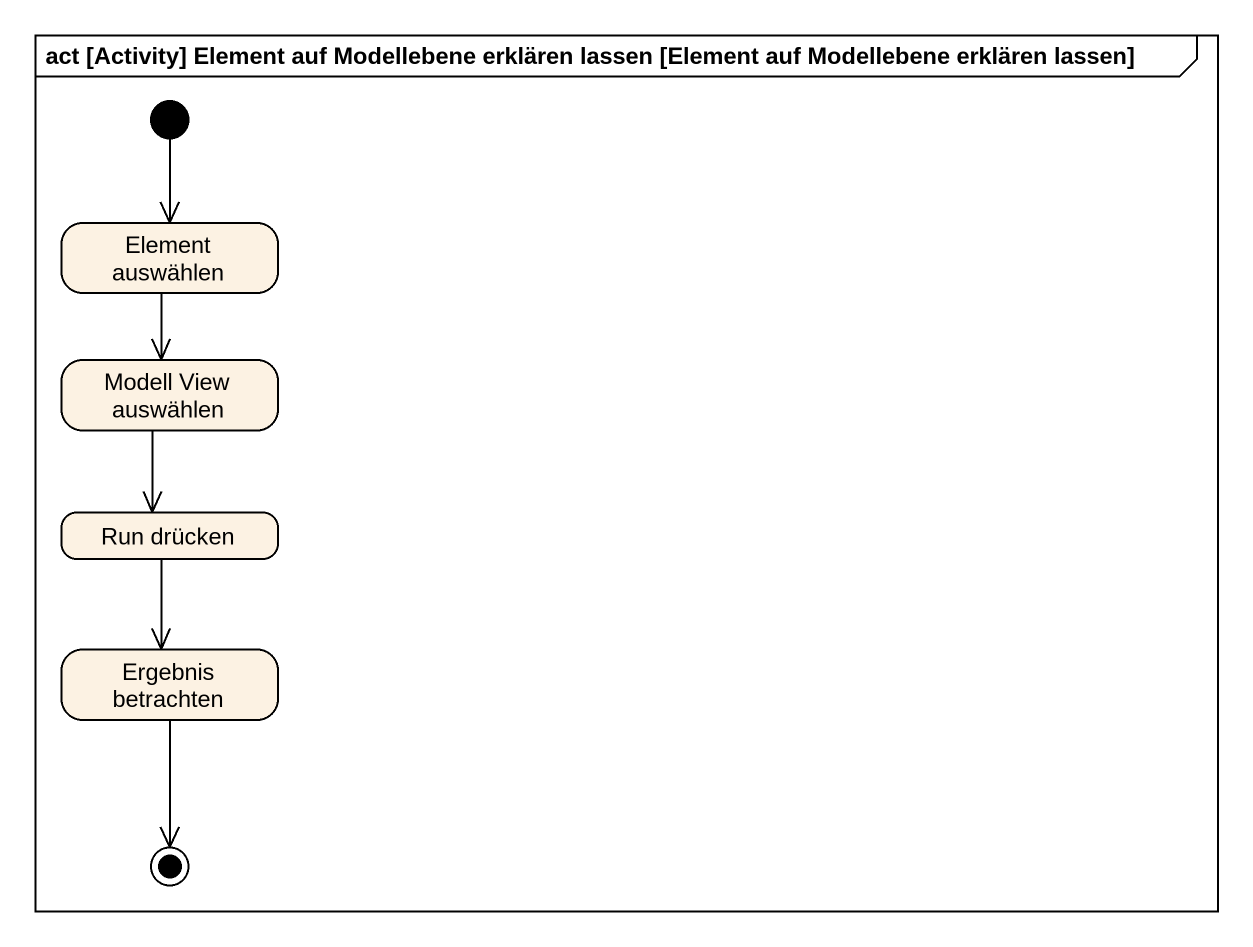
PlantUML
@startuml
mainframe act [Activity] Element auf Modellebene erklären lassen [Element auf Modellebene erklären lassen]
hide empty description
state "Element auswählen" as Element_auswählen
state "Modell View auswählen" as Modell_View_auswählen
state "Run drücken" as Run_drücken
state "Ergebnis betrachten" as Ergebnis_betrachten
[*] --> Element_auswählen
Element_auswählen --> Modell_View_auswählen
Modell_View_auswählen --> Run_drücken
Run_drücken --> Ergebnis_betrachten
Ergebnis_betrachten --> [*]
@enduml
